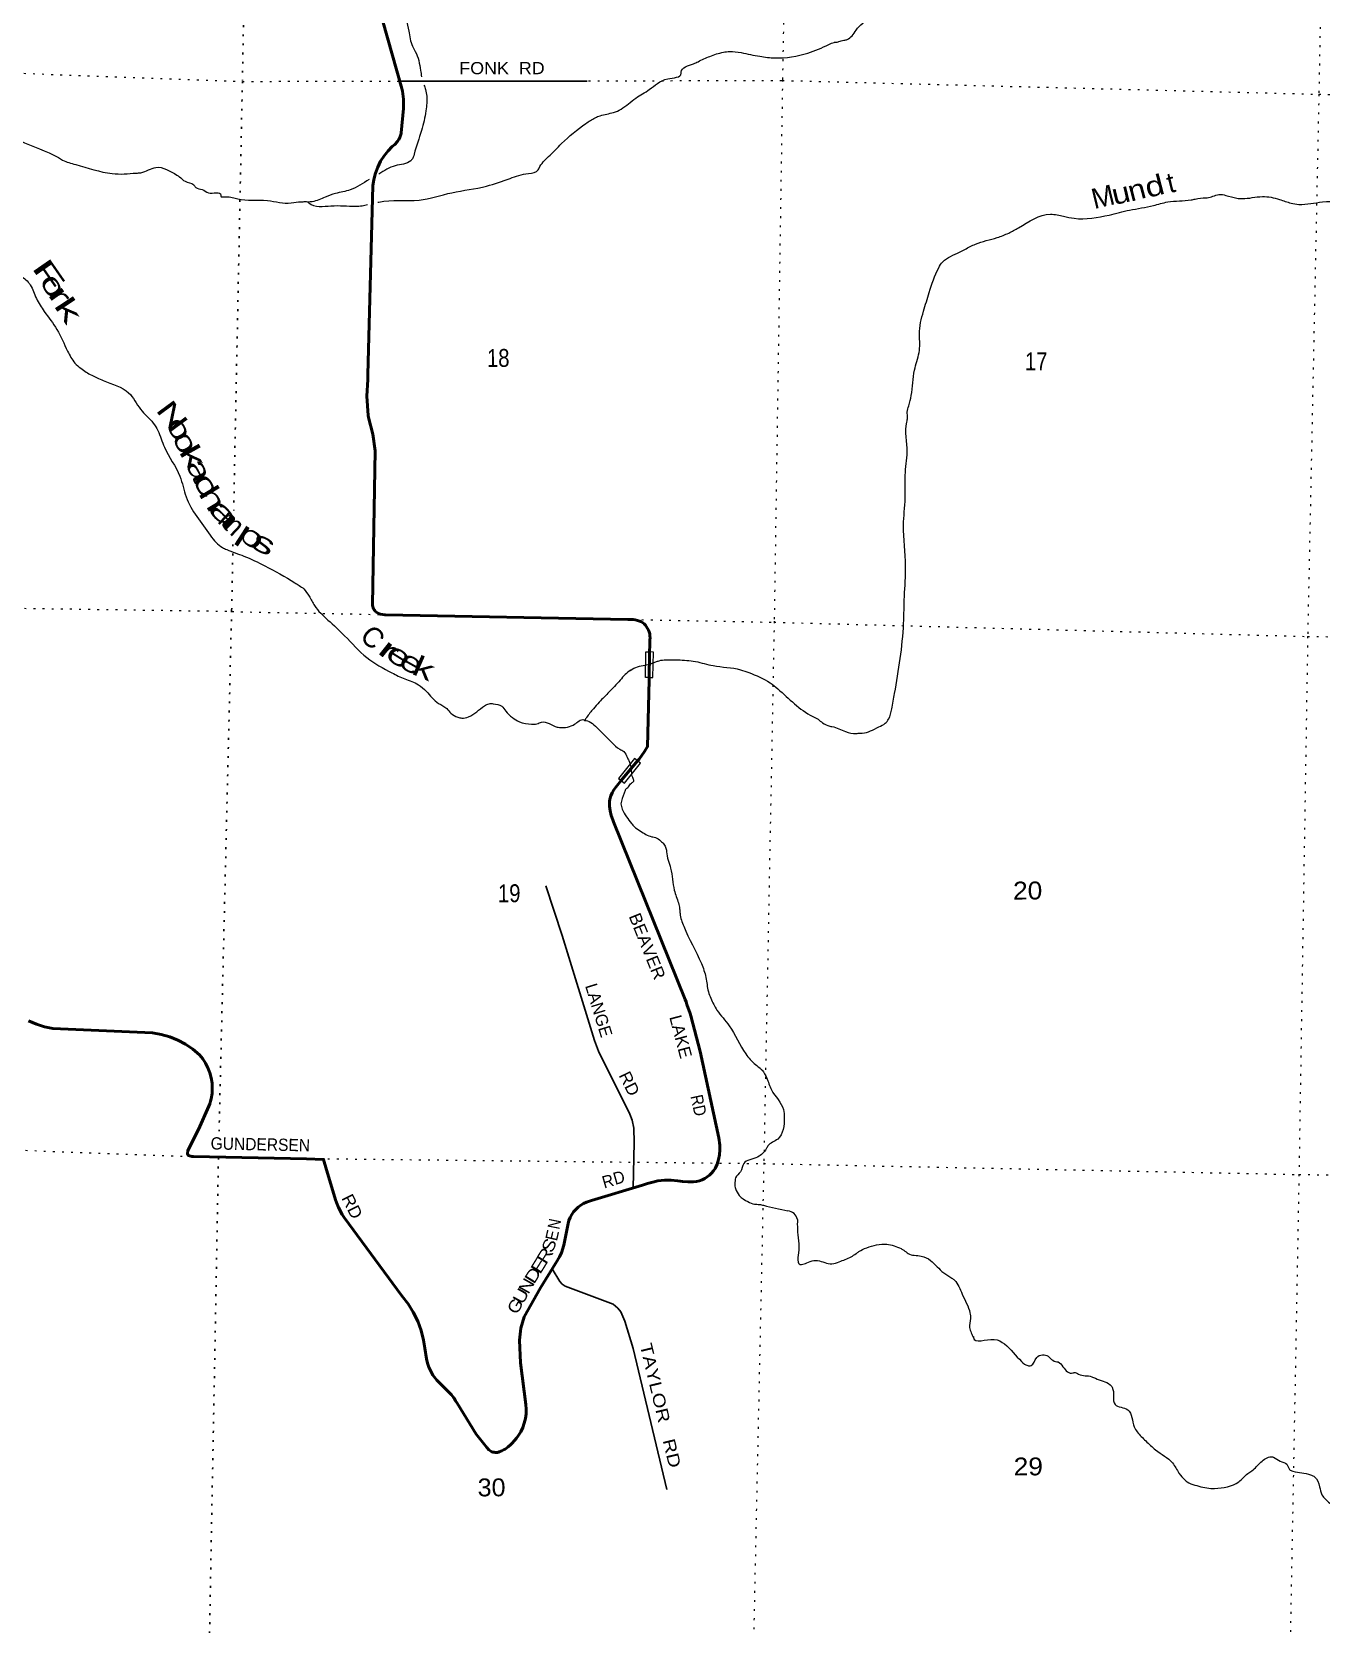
# Model space of a CAD drawing. Header units: feet. Extents: x -493433 to -244333, y 184684 to 373072.
# Drawn here: x -301951 to -289216, y 333065 to 348789 of the extents above; entities that cross this region are included whole.
import ezdxf
from ezdxf.enums import TextEntityAlignment as Align

# ---------------------------------------------------------------- set-up
doc = ezdxf.new("R2010")
doc.units = ezdxf.units.FT
doc.header["$LTSCALE"] = 60
doc.linetypes.add('DOTTED', pattern=[1.5, 0.3, -1.2])
for name, color, linetype, lineweight in [('26', 7, 'Continuous', 40), ('27', 7, 'Continuous', 13), ('29', 7, 'Continuous', 25), ('30', 7, 'Continuous', 13), ('39', 7, 'Continuous', 13), ('41', 7, 'Continuous', 13), ('6', 7, 'DOTTED', 25), ('7', 7, 'DOTTED', 13)]:
    doc.layers.add(name, color=color, linetype=linetype, lineweight=lineweight)

msp = doc.modelspace()

# ---------------------------------------------------------------- linework, layer by layer
at = {"layer": '26'}
for points in [[(-295855.26, 342416.84), (-295854.67, 342443.28), (-295846.22, 342786.66), (-295845.05, 342805.82), (-295845.88, 342825), (-295848.72, 342843.99), (-295853.52, 342862.58), (-295860.24, 342880.56), (-295868.81, 342897.75), (-295879.12, 342913.94), (-295891.07, 342928.96), (-295904.53, 342942.66), (-295919.34, 342954.87), (-295928.48, 342961.22), (-295948.57, 342970.32), (-295969.5, 342977.27), (-295991.04, 342981.99), (-296012.95, 342984.44), (-296014.25, 342984.45), (-296028.84, 342984.39), (-296064.25, 342985.08), (-298457.27, 343031.9), (-298463.92, 343032.03), (-298507.27, 343037.91), (-298507.56, 343037.97), (-298518.17, 343041.35), (-298528.37, 343045.82), (-298538.04, 343051.33), (-298547.09, 343057.82), (-298555.41, 343065.22), (-298562.91, 343073.46), (-298569.51, 343082.43), (-298575.13, 343092.04), (-298579.72, 343102.18), (-298583.22, 343112.75), (-298585.6, 343123.63), (-298586.83, 343134.7), (-298558.9, 344650.93), (-298583.95, 344816.9), (-298626.45, 344980.51), (-298628.91, 345000.76), (-298640.84, 345190.46), (-298633.93, 345355.35), (-298632.88, 345380.38), (-298632.2, 345405.35), (-298581.66, 347269.39), (-298572.43, 347332.21), (-298556.69, 347393.71), (-298534.6, 347453.23), (-298506.42, 347510.12), (-298472.44, 347563.75), (-298433.04, 347613.53), (-298392.04, 347655.46), (-298367.1, 347677.85), (-298343.88, 347702.9), (-298338.75, 347709.21), (-298327.21, 347726.91), (-298317.58, 347745.72), (-298309.97, 347765.43), (-298304.46, 347785.82), (-298303.53, 347790.4), (-298281.49, 348030.19), (-298279.19, 348055.19), (-298279.78, 348080.19), (-298280.8, 348123.68), (-298287.36, 348177.74), (-298290.4, 348202.73), (-298297.43, 348227.74), (-298487.82, 348904.65)], [(-295952.61, 341608.25), (-295898.34, 341683.67), (-295869.82, 341731.23), (-295855.19, 342385.5), (-295854.57, 342413.33)], [(-296129.57, 341395.09), (-295968.12, 341589.56), (-295952.6, 341608.25)], [(-296129.57, 341395.09), (-296184.2, 341329.3), (-296203.23, 341302.32), (-296219.35, 341273.51), (-296232.36, 341243.17), (-296242.13, 341211.63), (-296247.02, 341188.79), (-296245.94, 341142.26), (-296240, 341096.1), (-296229.26, 341050.81), (-296213.86, 341006.89), (-296205.08, 340986.93), (-295499.31, 339234.65), (-295489.29, 339209.76), (-295480.52, 339184.65), (-295449.71, 339096.46), (-295442.85, 339071.93), (-295349.42, 338720.32), (-295166.33, 337868.68), (-295160.96, 337843.67), (-295157.96, 337818.68), (-295155.28, 337796.41), (-295154.57, 337748.8), (-295158.84, 337701.37), (-295168.05, 337654.65), (-295182.09, 337609.15), (-295194.76, 337578.2), (-295201.9, 337565.61), (-295218.09, 337541.7), (-295236.69, 337519.61), (-295257.5, 337499.59), (-295280.29, 337481.85), (-295304.8, 337466.59), (-295330.78, 337453.97), (-295357.93, 337444.14), (-295385.96, 337437.21), (-295414.57, 337433.24), (-295443.43, 337432.28), (-295472.23, 337434.34), (-295523.59, 337437.53), (-295548.49, 337439.07), (-295573.59, 337443.06), (-295635.14, 337449.29), (-295701.42, 337449.03), (-295767.31, 337441.85), (-295832.09, 337427.82), (-295870.05, 337415.32), (-295898.19, 337406.06), (-295920.05, 337399.55), (-296424.33, 337247.67), (-296442.24, 337243.03), (-296472.67, 337232.39), (-296501.83, 337218.63), (-296529.39, 337201.9), (-296555.05, 337182.38), (-296578.53, 337160.29), (-296599.57, 337135.86), (-296617.95, 337109.37), (-296633.45, 337081.1), (-296645.91, 337051.36), (-296655.2, 337020.49), (-296693.94, 336824.4), (-296694.7, 336819.98), (-296704.99, 336775.56), (-296719.88, 336732.46), (-296739.19, 336691.15), (-296747.66, 336677.08), (-296762.84, 336651.87), (-296778.49, 336627.08), (-296927.52, 336386.02), (-297088.37, 336099.59), (-297121.97, 335988.68), (-297134.5, 335868.22), (-297124.34, 335645.21), (-297072.59, 335233.7), (-297068.92, 335187.74), (-297070.09, 335141.65), (-297076.06, 335095.94), (-297086.78, 335051.1), (-297102.12, 335007.63), (-297121.93, 334966), (-297145.98, 334926.66)], [(-297145.98, 334926.66), (-297164.35, 334902.67), (-297184.93, 334877.72), (-297207.26, 334852.67), (-297218.49, 334840.71), (-297246.81, 334816.25), (-297277.54, 334794.88), (-297285.34, 334790.59), (-297310.29, 334776.87), (-297335.34, 334765.62), (-297341.19, 334763.84), (-297352.21, 334761.73), (-297363.4, 334760.77), (-297374.62, 334760.99), (-297385.76, 334762.38), (-297396.69, 334764.93), (-297407.29, 334768.61), (-297417.46, 334773.37), (-297427.06, 334779.17), (-297436.01, 334785.95), (-297444.21, 334793.62), (-297451.55, 334802.1), (-297457.97, 334811.31), (-297561.01, 334942.09), (-297749.94, 335246.19), (-297765.8, 335271.72), (-297781.29, 335296.19), (-297786.12, 335303.63), (-297806.78, 335329.16), (-297829.99, 335352.38), (-297951.5, 335475.63), (-297964.56, 335490.8), (-297990, 335525.38), (-298011.68, 335562.43), (-298029.37, 335601.54), (-298042.87, 335642.29), (-298052.04, 335684.22), (-298069.83, 335791.58), (-298081.9, 335870.2), (-298105.93, 335965.49), (-298139.8, 336057.76), (-298183.12, 336145.97), (-298235.43, 336229.18), (-298296.14, 336306.46), (-298866.47, 337080.32), (-298885.24, 337110.38), (-298922.14, 337180.84), (-298941.56, 337229.77), (-298951.44, 337254.67), (-298958.9, 337279.77), (-299039.66, 337551.66), (-299069.3, 337655.07), (-299237.55, 337658.66), (-300353.09, 337682.01), (-300369.91, 337682.36), (-300403.09, 337693.51), (-300403.16, 337693.56), (-300405.92, 337696.14), (-300408.4, 337699), (-300410.57, 337702.11), (-300412.4, 337705.42), (-300413.88, 337708.91), (-300414.98, 337712.53), (-300415.12, 337713.27), (-300411.8, 337738.23), (-300399.43, 337763.27), (-300306.61, 337951.27), (-300203.84, 338179.82), (-300192.61, 338204.81), (-300185.92, 338229.82), (-300179.54, 338253.7), (-300171.43, 338304.78), (-300168.71, 338356.42), (-300171.4, 338408.07), (-300179.47, 338459.16), (-300192.84, 338509.12), (-300211.36, 338557.41), (-300234.82, 338603.5), (-300262.98, 338646.89), (-300295.51, 338687.09), (-300361.43, 338742.52), (-300433.17, 338791.06), (-300509.6, 338831.83), (-300589.87, 338864.38), (-300673.11, 338888.37), (-300758.39, 338903.53), (-301744.94, 338946.66), (-301825.85, 338963.44), (-301906.2, 338989.02), (-301983.44, 339022.86)]]:
    msp.add_lwpolyline(points, dxfattribs=at)
at = {"layer": '26', "lineweight": 13}
for points in [[(-295854.57, 342413.33), (-295891.47, 342414.14), (-295885.99, 342666.22), (-295848.93, 342665.42)], [(-295854.57, 342413.33), (-295815.85, 342412.49), (-295810.37, 342664.58), (-295848.93, 342665.42)]]:
    msp.add_lwpolyline(points, dxfattribs=at)
msp.add_lwpolyline([(-295968.12, 341589.56), (-295999.32, 341614.42), (-296156.42, 341417.2), (-296097.26, 341370.07), (-295940.15, 341567.28)], close=True, dxfattribs=at)
at = {"layer": '29'}
msp.add_line((-298318.77, 348300.42), (-296465.33, 348300.42), dxfattribs=at)
for points in [[(-296874.08, 340355.7), (-296713.64, 339867.05), (-296394.37, 338827.17), (-296352.54, 338724.27), (-296044.93, 338101.7), (-296021.56, 338041.36), (-296005.01, 337962.73), (-296001.81, 337821.9), (-296011.31, 337372.06)], [(-296811.72, 336574.44), (-296737.29, 336447.92), (-296712.47, 336423.09), (-296682.76, 336402.44), (-296207.73, 336224.42), (-296163.49, 336185.97), (-296133.26, 336149.92), (-296094.4, 336057.06), (-296012.79, 335788.46), (-295678.42, 334394.72)]]:
    msp.add_lwpolyline(points, dxfattribs=at)
at = {"layer": '39'}
for centre, radius, start, end in [((-294497.93, 337037.06), 111.06, 12.13824, 83.061), ((-292525.89, 335988.41), 153.06, 197.46856, 216.74451)]:
    msp.add_arc(centre, radius, start, end, dxfattribs=at)
for points in [[(-293898.98, 348712.48), (-293849.34, 348749.14), (-293808.9, 348805.72), (-293744.18, 348874.43), (-293711.81, 348902.72), (-293485.31, 349181.59), (-293347.76, 349294.75), (-293202.09, 349359.44), (-293015.95, 349452.42), (-292833.9, 349614.09), (-292659.94, 349739.39), (-292441.47, 349917.23), (-292198.7, 350070.84), (-292044.96, 350184.01), (-291850.78, 350361.85), (-291814.4, 350446.71), (-291786.15, 350604.3), (-291717.46, 350842.72), (-291620.42, 351032.65), (-291592.12, 351081.15), (-291450.56, 351279.17), (-291353.46, 351364.06), (-291264.45, 351428.72), (-291195.68, 351497.43), (-291046.01, 351646.98)], [(-305933.81, 349552.42), (-305931.31, 349545.6), (-305898.92, 349525.41), (-305817.92, 349436.55), (-305639.74, 349287.1), (-305591.13, 349226.51), (-305506.07, 349133.61), (-305416.99, 349056.86), (-305340.02, 348963.96), (-305178.04, 348814.51), (-305141.59, 348794.31), (-305093.01, 348766.05), (-304983.71, 348725.68), (-304842.03, 348705.52), (-304700.32, 348632.84), (-304667.93, 348596.48), (-304651.71, 348552.05), (-304607.15, 348491.45), (-304538.31, 348430.86), (-304364.2, 348317.79), (-304348, 348313.75), (-304343.93, 348277.38), (-304327.72, 348241.03), (-304266.95, 348156.19), (-304169.77, 348063.29), (-304149.52, 348047.14), (-304125.23, 348030.98), (-304117.12, 348006.74), (-303999.69, 347913.85), (-303829.64, 347816.92), (-303493.61, 347663.49), (-303303.34, 347594.86), (-303283.1, 347590.83), (-303266.91, 347602.96), (-303230.49, 347607.01), (-303173.82, 347598.95), (-303064.51, 347546.45), (-302829.66, 347372.79), (-302797.26, 347344.51), (-302619.09, 347195.07), (-302538.09, 347106.2), (-302408.45, 346912.3), (-302335.51, 346754.73), (-302299.05, 346694.13), (-302161.31, 346480.03), (-302084.35, 346395.21), (-301987.17, 346318.47), (-301966.92, 346290.19), (-301906.13, 346156.87), (-301829.15, 346027.6), (-301703.58, 345849.85), (-301598.22, 345635.73), (-301525.3, 345518.58), (-301468.6, 345466.07), (-301359.29, 345397.41), (-301306.66, 345373.19), (-301245.93, 345344.92), (-300994.93, 345223.79), (-300877.46, 345062.2), (-300751.91, 344924.86), (-300707.35, 344852.14), (-300642.49, 344686.51), (-300488.52, 344399.68), (-300427.69, 344197.67), (-300188.68, 343817.93), (-300131.98, 343745.22), (-300067.19, 343696.76), (-300026.71, 343676.57), (-299856.69, 343611.97), (-299650.23, 343515.06), (-299354.67, 343349.49), (-299263.95, 343290.1)], [(-298498.86, 349471.27), (-298467.81, 349430.78), (-298382.71, 349253.02), (-298228.65, 348796.46), (-298192.13, 348646.97), (-298163.77, 348594.45), (-298111.06, 348408.6), (-298102.79, 348343.75)], [(-298534.68, 347104.88), (-298523.13, 347107.41), (-298126.5, 347127.72), (-297802.76, 347200.55), (-297458.77, 347265.29), (-297228.12, 347342.13), (-297046.01, 347390.66), (-296948.9, 347427.05), (-296940.81, 347443.22), (-296847.78, 347556.39), (-296718.34, 347685.72), (-296479.66, 347883.78), (-296386.6, 347940.36), (-296338.05, 347960.58), (-296204.5, 347992.94), (-296131.67, 348025.28), (-295986.03, 348134.42), (-295852.51, 348219.31), (-295670.43, 348324.41), (-295536.9, 348381.02), (-295536.91, 348389.1), (-295415.53, 348473.99), (-295371.02, 348494.2), (-295253.67, 348546.75), (-295120.13, 348587.19), (-295059.43, 348595.29), (-294946.1, 348583.2), (-294759.9, 348546.89), (-294610.13, 348530.76), (-294286.36, 348579.32), (-294080, 348664.23), (-294027.39, 348684.44), (-294016.74, 348685.86)], [(-294016.74, 348685.86), (-293978.89, 348692.11), (-293957.07, 348699.85), (-293930.88, 348705.43), (-293911.24, 348709.9), (-293898.98, 348712.48)], [(-304068.56, 348039.08), (-304028.11, 348075.46), (-303882.44, 348136.12), (-303736.79, 348212.93), (-303635.62, 348233.17), (-303413.03, 348261.53), (-303105.38, 348192.94), (-302886.79, 348132.4), (-302445.5, 347934.55), (-302198.53, 347793.2), (-302068.97, 347716.47), (-301688.42, 347546.89), (-301647.93, 347522.66), (-301518.38, 347478.26), (-301158.11, 347389.47), (-301040.74, 347385.47), (-300919.32, 347393.58), (-300874.81, 347397.64), (-300725.08, 347450.22), (-300518.63, 347373.5), (-300494.34, 347357.35), (-300437.64, 347312.92), (-300352.63, 347276.57), (-300332.37, 347252.34), (-300267.61, 347232.15), (-300206.88, 347199.86), (-300085.44, 347175.64), (-300085.44, 347167.56), (-300040.91, 347159.5), (-299915.44, 347139.33), (-299624.01, 347123.25), (-299389.26, 347099.08), (-299292.12, 347111.23), (-299271.89, 347111.23), (-299231.41, 347111.25), (-299215.22, 347099.13), (-298996.64, 347070.9), (-298753.8, 347066.94), (-298689.05, 347071), (-298635.92, 347082.66)], [(-298077.82, 348262.97), (-298062.38, 348218.71), (-298050.15, 348085.36), (-298058.2, 348008.59), (-298102.61, 347814.63), (-298175.34, 347580.26), (-298199.59, 347523.68), (-298207.67, 347515.6), (-298361.44, 347467.07), (-298522.65, 347383.55)], [(-298620.89, 347331.21), (-298806.52, 347228.55), (-298952.2, 347192.14), (-299053.36, 347155.74), (-299182.85, 347111.26), (-299224.38, 347107.01)], [(-295893.23, 342535.93), (-295788.64, 342566.64), (-295756.27, 342578.77), (-295687.47, 342586.86), (-295570.11, 342586.89), (-295396.07, 342570.77), (-295222.02, 342530.41), (-294950.84, 342490.08), (-294869.87, 342461.81), (-294659.37, 342360.86), (-294582.44, 342300.27), (-294238.28, 342029.65), (-294185.65, 342001.38), (-294141.11, 341965.03), (-294068.25, 341932.73), (-294048.01, 341928.69), (-293914.42, 341880.24), (-293809.19, 341860.06), (-293768.72, 341864.11), (-293748.48, 341864.12), (-293586.63, 341924.77), (-293521.89, 341961.15), (-293489.54, 342001.56), (-293457.22, 342102.57), (-293428.97, 342256.11), (-293340.3, 342947.05), (-293332.35, 343213.73), (-293320.36, 343512.72), (-293340.82, 343916.76), (-293324.78, 344183.44), (-293324.86, 344353.13), (-293324.9, 344409.71), (-293304.79, 344640.02), (-293308.99, 344934.97), (-293300.92, 344979.42), (-293305, 345031.95), (-293288.84, 345096.6), (-293264.61, 345197.61), (-293232.36, 345448.14), (-293187.94, 345621.89), (-293179.89, 345706.75), (-293183.99, 345803.72), (-293143.64, 346030), (-293087.08, 346215.87), (-292994.12, 346458.33), (-292953.68, 346518.95), (-292787.79, 346611.92), (-292735.19, 346640.22), (-292629.98, 346692.77), (-292415.5, 346757.47), (-292302.21, 346801.94), (-292205.09, 346854.5), (-291889.48, 346987.91), (-291759.95, 346967.73), (-291654.71, 346947.55), (-291310.7, 346979.95), (-291108.36, 347028.49), (-290873.64, 347072.99), (-290732, 347109.39), (-290501.32, 347129.64), (-290460.85, 347137.73), (-290355.62, 347149.87), (-290343.48, 347149.88), (-290226.12, 347182.23), (-290157.31, 347174.16), (-290048.02, 347145.9), (-289995.4, 347141.87), (-289797.1, 347162.11), (-289627.09, 347133.87), (-289513.75, 347097.53), (-289436.84, 347085.42), (-289202.11, 347109.71), (-288898.56, 347121.91), (-288688.12, 347158.31), (-288627.41, 347170.44), (-288437.21, 347206.84), (-288352.23, 347239.19), (-288149.91, 347336.2), (-288125.62, 347340.25), (-288093.26, 347364.5), (-288036.62, 347392.79)], [(-299263.95, 343290.1), (-299212.84, 343216.87), (-299159.98, 343123.16), (-299026.05, 342980.68), (-298861.46, 342824.13), (-298643.09, 342611.01), (-298394.42, 342459.22), (-298268.53, 342399.72), (-298131.71, 342341.35), (-298054.95, 342278.35)], [(-296035.48, 342485.76), (-296091.66, 342441.4), (-296139.25, 342387.66), (-296197.04, 342325.89), (-296248.06, 342272.13), (-296347.79, 342168.04), (-296404.44, 342104), (-296471.25, 342019.43), (-296490.25, 341988.67)], [(-296041.08, 342481.43), (-296035.48, 342485.76), (-295893.23, 342535.93)], [(-298054.95, 342278.35), (-297933.42, 342157.97), (-297852.45, 342105.47), (-297811.95, 342061.03), (-297743.13, 342020.64), (-297702.65, 342012.58), (-297637.9, 342024.72), (-297480.12, 342133.85), (-297435.62, 342154.06), (-297395.14, 342154.08), (-297310.14, 342129.86), (-297269.65, 342081.38), (-297204.85, 342016.76), (-297136.02, 341976.37), (-297014.6, 341952.16), (-296961.98, 341956.21), (-296917.48, 341972.38), (-296763.66, 341923.94), (-296739.37, 341919.91), (-296589.65, 341952.27), (-296545.15, 341984.61), (-296500.04, 341993.77), (-296492.53, 341988.66), (-296488.48, 341988.67), (-296464.2, 341984.63), (-296342.73, 341891.74), (-296221.25, 341770.56), (-296144.32, 341705.93), (-296103.83, 341681.69), (-296071.42, 341625.14), (-296055.22, 341592.82), (-296026.79, 341453.17)], [(-296088.88, 341305.64), (-296059.26, 341333.45), (-296027.56, 341371.17), (-296006, 341390.63), (-296016.41, 341425.89), (-296026.79, 341453.17)], [(-296088.88, 341305.64), (-296091.48, 341297.86), (-296127.84, 341192.8), (-296131.88, 341164.52), (-296119.7, 341112), (-296026.54, 340970.61), (-296002.24, 340942.33), (-295941.51, 340897.9), (-295828.16, 340841.36), (-295803.32, 340837.84)], [(-295803.32, 340837.84), (-295752, 340810.87), (-295723.48, 340784.78), (-295694.91, 340747.77), (-295682.38, 340708.49)], [(-295682.38, 340708.49), (-295682.38, 340691.92), (-295641.82, 340530.31), (-295605.27, 340312.14), (-295564.73, 340186.9), (-295552.56, 340130.34), (-295548.49, 340081.85), (-295511.99, 339956.62), (-295337.76, 339588.99), (-295293.17, 339451.62), (-295268.81, 339310.22), (-295216.13, 339184.99), (-295183.72, 339128.43), (-295062.22, 338974.93), (-294900.19, 338696.19), (-294803, 338591.17), (-294758.46, 338554.81), (-294738.21, 338534.62), (-294693.66, 338461.91), (-294645.03, 338340.71), (-294527.56, 338146.81), (-294519.42, 338070.04), (-294584.05, 337855.89), (-294681.14, 337787.18), (-294697.32, 337758.89), (-294782.26, 337678.07), (-294919.83, 337613.39), (-294952.15, 337532.58), (-295000.69, 337471.95), (-295004.72, 337443.68), (-295008.74, 337411.35), (-295000.63, 337366.91), (-294964.17, 337298.24), (-294879.15, 337237.65), (-294814.38, 337213.43), (-294765.82, 337209.4), (-294725.35, 337201.33), (-294484.51, 337147.3)], [(-294389.36, 337060.4), (-294389.31, 336967.08), (-294377.04, 336732.75), (-294381.04, 336639.82), (-294372.93, 336623.66), (-294348.65, 336615.58)], [(-294348.65, 336615.58), (-294296.05, 336631.76), (-294227.27, 336656.03), (-294190.84, 336656.03), (-294049.18, 336623.75), (-293976.34, 336643.97), (-293859.01, 336692.48), (-293810.46, 336724.81), (-293782.14, 336745.02), (-293705.27, 336781.4), (-293506.99, 336817.81), (-293365.32, 336773.4), (-293336.97, 336757.25), (-293296.5, 336724.93), (-293166.97, 336700.72), (-293073.87, 336656.3), (-292944.3, 336535.13), (-292863.33, 336482.62), (-292839.04, 336462.43), (-292762.07, 336325.08), (-292685.08, 336139.24), (-292681.01, 336082.68), (-292689.05, 335993.8), (-292671.89, 335942.46)], [(-292648.54, 335904.93), (-292648.53, 335896.84), (-292446.17, 335876.69), (-292344.98, 335832.27), (-292174.91, 335658.58), (-292114.18, 335618.19), (-292081.81, 335618.21), (-292025.19, 335699.02), (-291911.88, 335711.17), (-291891.64, 335690.97), (-291839.01, 335658.66), (-291814.73, 335654.62), (-291766.14, 335606.15), (-291668.98, 335545.57), (-291656.84, 335549.62), (-291612.32, 335533.46), (-291482.8, 335509.25), (-291446.37, 335493.1), (-291300.65, 335428.49), (-291280.4, 335404.25), (-291251.98, 335234.58), (-291126.5, 335182.08), (-291061.66, 335012.4), (-291033.31, 334963.93), (-290948.27, 334875.06), (-290851.1, 334786.2), (-290685.11, 334656.95), (-290620.31, 334555.96), (-290559.57, 334487.29), (-290539.33, 334471.14), (-290462.42, 334438.83), (-290304.58, 334406.55), (-290268.15, 334406.55), (-290029.41, 334471.25), (-289940.42, 334552.07), (-289899.97, 334580.36), (-289810.98, 334665.22), (-289709.83, 334717.76), (-289685.55, 334713.73), (-289620.78, 334673.35), (-289556.02, 334645.08), (-289527.66, 334592.56), (-289495.28, 334576.4), (-289321.23, 334540.08), (-289280.76, 334519.88), (-289232.15, 334422.93), (-289207.82, 334342.14), (-289130.89, 334261.35), (-289082.31, 334229.04), (-288948.73, 334156.34), (-288900.14, 334111.91), (-288819.18, 334071.52), (-288794.9, 334067.49), (-288786.81, 334075.57), (-288748.89, 334070.53)]]:
    msp.add_spline(points, degree=3, dxfattribs=at)
at = {"layer": '6'}
for p, q in [((-299787.33, 352543.21), (-299871.5, 348308.54)), ((-299871.49, 348299.47), (-299957.62, 344063.3)), ((-299964.46, 343726.53), (-299977.69, 343076.03)), ((-299977.69, 343076.03), (-300101.77, 337933.47)), ((-300107.89, 337679.86), (-300108.05, 337673.03))]:
    msp.add_line(p, q, dxfattribs=at)
msp.add_lwpolyline([(-300108.05, 337673.03), (-300206.11, 332416.73), (-300296.06, 327132.36)], dxfattribs=at)
at = {"layer": '7'}
for points in [[(-294298.54, 364055.8), (-294376.81, 358735.29), (-294442.55, 353557.33), (-294536.82, 348317.51), (-294618.89, 342958.75)], [(-289140.24, 353515.11), (-289238.73, 348172.28), (-289349.36, 342818.55), (-289435.71, 337505.47), (-289534.2, 332196.65), (-289632.93, 326889.64), (-289652.45, 323328.71)], [(-306015.09, 348495.14), (-305177.5, 348495.19), (-299871.49, 348299.47), (-294536.82, 348308.43), (-289238.73, 348172.28), (-283904.24, 348068.23), (-278472.57, 347858.9)], [(-306088.46, 343162.08), (-305174.11, 343141.48), (-299977.69, 343066.95)], [(-299975.74, 343063.69), (-294618.89, 342958.75), (-289349.36, 342818.55), (-283994.88, 342758.96), (-278567.49, 342533.47), (-275483.89, 342550.06)], [(-294618.89, 342967.82), (-294721.19, 337622.4), (-294835.64, 332304.5), (-294942.23, 327001.53), (-295038.41, 323400.45)], [(-305340.74, 337868.75), (-300108.05, 337673.03), (-294721.18, 337613.32), (-289435.71, 337505.47), (-284130.03, 337441.82), (-278678.6, 337224.45), (-275549.17, 337277.06)]]:
    msp.add_lwpolyline(points, dxfattribs=at)

# ---------------------------------------------------------------- texts
at = {"layer": '27'}
for s, rotation, width, p in [('BEAVER', 291.938, 1.05, (-296057.46, 340056.41)), ('LAKE', 284.88, 1.05, (-295656.09, 339061.35)), ('RD', 282.133, 0.9, (-295446.41, 338278.61)), ('GUNDERSEN', 358.801, 0.95, (-300186.39, 337753.49)), ('R', 15.994, 0.95, (-296297.97, 337366.53)), ('D', 15.994, 0.95, (-296188.82, 337402.18)), ('RD', 296.544, 1.05, (-298895.75, 337272.79))]:
    msp.add_text(s, height=121, rotation=rotation, dxfattribs=dict(at, width=width)).set_placement(p)
for s, rotation, width, p in [('E', 76.957, 0.95, (-296753.49, 336891.74)), ('N', 78.824, 0.85, (-296731.3, 337006.04)), ('S', 64.947, 1.2, (-296788.46, 336780.02)), ('E', 58.274, 1.4, (-296892.45, 336575.86)), ('R', 58.274, 1.3, (-296833.49, 336674.09)), ('N', 60.683, 1.2, (-297012.93, 336376.88)), ('D', 58.274, 1.3, (-296951.83, 336479.82)), ('U', 60.683, 1.25, (-297069.15, 336276.78)), ('G', 60.683, 1.15, (-297124.9, 336177.51))]:
    msp.add_text(s, height=120, rotation=rotation, dxfattribs=dict(at, width=width)).set_placement(p, align=Align.CENTER)
at = {"layer": '30', "width": 1.1}
msp.add_text('FONK  RD', height=120, dxfattribs=at).set_placement((-297729.21, 348370.42))
at = {"layer": '30'}
msp.add_text('LANGE', height=120, rotation=287.068, dxfattribs=at).set_placement((-296487.81, 339370.02))
for s, rotation, width, p in [('RD', 296.294, 1.05, (-296156.57, 338485.66)), ('TAYLOR   RD', 283.491, 1.25, (-295947.22, 335823.48))]:
    msp.add_text(s, height=120, rotation=rotation, dxfattribs=dict(at, width=width)).set_placement(p)
at = {"layer": '41'}
for s, rotation, width, p in [('d', 14.569, 1.25, (-290837.28, 347170.93)), ('u', 13.327, 1.2, (-291172.84, 347098.02)), ('n', 14.729, 1.15, (-291013.79, 347132.85)), ('r', 321.196, 2, (-298481.76, 342609.53)), ('e', 327.772, 1.55, (-298375.31, 342547.79)), ('e', 330.821, 1.45, (-298248.31, 342476.21)), ('k', 336.23, 1.5, (-298120.1, 342413.61))]:
    msp.add_text(s, height=200, rotation=rotation, dxfattribs=dict(at, width=width)).set_placement(p, align=Align.CENTER)
for s, rotation, p in [('t', 13.567, (-290678.43, 347203.26)), ('M', 13.652, (-291348.75, 347063.82)), ('C', 315.92, (-298653.19, 342739.69))]:
    msp.add_text(s, height=200, rotation=rotation, dxfattribs=at).set_placement(p, align=Align.CENTER)
for s, rotation, width, p in [('F', 304.787, 1.95, (-301960.14, 346462.59)), ('o', 300.89, 1.5, (-301881.07, 346330.59)), ('r', 305.547, 1.85, (-301801.08, 346196.86)), ('k', 303.366, 1.8, (-301740.4, 346087.85)), ('N', 306.42, 1.55, (-300734.34, 345056.05)), ('o', 300.641, 1.5, (-300636.93, 344917.76)), ('o', 298.325, 1.4, (-300571.34, 344782.59)), ('k', 299.227, 1.65, (-300503.04, 344643.38)), ('a', 296.191, 1.45, (-300435.61, 344517.23)), ('c', 302, 1.75, (-300375.06, 344364.8)), ('h', 301.113, 1.6, (-300312.15, 344232.39)), ('a', 312.249, 2, (-300225.31, 344076.45)), ('p', 327.094, 1.7, (-299943.11, 343797.44)), ('s', 333.261, 1.65, (-299802.59, 343702.62))]:
    msp.add_text(s, height=201.7, rotation=rotation, dxfattribs=dict(at, width=width)).set_placement(p)
msp.add_text('m', height=201.7, rotation=316.693, dxfattribs=at).set_placement((-300125.98, 343949.58))
at = {"layer": '7'}
for s, rotation, width, p in [('18', 0.263, 0.85, (-297455.68, 345479.7)), ('17', 0.26, 0.85, (-292141.92, 345447.14)), ('19', 0.262, 0.85, (-297347.34, 340194.03)), ('20', 0.26, 1.1, (-292259.19, 340220.64)), ('29', 0.26, 1.1, (-292252.95, 334533.67)), ('30', 0.263, 1.05, (-297547.68, 334327.11))]:
    msp.add_text(s, height=176.5, rotation=rotation, dxfattribs=dict(at, width=width)).set_placement(p)

doc.saveas('drawing.dxf')
